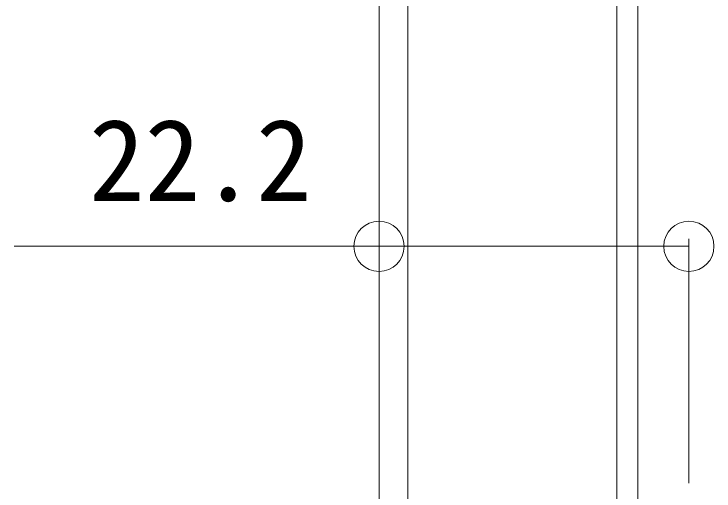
# Model space of a CAD drawing. Units: millimetres, scale not verified. Extents: x -1682 to -296, y -1188 to 1054.
# Drawn here: x -1136.7 to -1086.5, y -945.2 to -911 of the extents above; entities that cross this region are included whole.
import ezdxf
from ezdxf.enums import TextEntityAlignment as Align

# ---------------------------------------------------------------- set-up
doc = ezdxf.new("R2010")
doc.units = ezdxf.units.MM
doc.header["$LTSCALE"] = 4
doc.layers.add('0-4_YKK_D', color=6, linetype='Continuous', lineweight=9)
doc.layers.add('0-5_YKK_12', color=2, linetype='Continuous', lineweight=9)
doc.styles.add('ＭＳ ゴシック', font='')
doc.styles.get('ＭＳ ゴシック').set_extended_font_data('MS Gothic')

msp = doc.modelspace()

# ---------------------------------------------------------------- linework, layer by layer
at = {"layer": '0-4_YKK_D'}
for p, q in [((-1111.201, -926.038), (-1111.506, -926.203)), ((-1110.863, -925.933), (-1111.201, -926.038)), ((-1110.5, -925.896), (-1110.863, -925.933)), ((-1110.137, -925.933), (-1110.5, -925.896)), ((-1109.799, -926.038), (-1110.137, -925.933)), ((-1109.493, -926.203), (-1109.799, -926.038)), ((-1088.997, -926.038), (-1089.303, -926.203)), ((-1088.659, -925.933), (-1088.997, -926.038)), ((-1088.296, -925.896), (-1088.659, -925.933)), ((-1087.933, -925.933), (-1088.296, -925.896)), ((-1087.595, -926.038), (-1087.933, -925.933)), ((-1087.29, -926.203), (-1087.595, -926.038)), ((-1111.773, -926.423), (-1111.992, -926.689)), ((-1111.506, -926.203), (-1111.773, -926.423)), ((-1109.227, -926.423), (-1109.493, -926.203)), ((-1109.008, -926.689), (-1109.227, -926.423)), ((-1089.569, -926.423), (-1089.788, -926.689)), ((-1089.303, -926.203), (-1089.569, -926.423)), ((-1087.023, -926.423), (-1087.29, -926.203)), ((-1086.804, -926.689), (-1087.023, -926.423)), ((-1112.158, -926.995), (-1112.262, -927.332)), ((-1111.992, -926.689), (-1112.158, -926.995)), ((-1108.842, -926.995), (-1109.008, -926.689)), ((-1108.737, -927.332), (-1108.842, -926.995)), ((-1089.954, -926.995), (-1090.059, -927.332)), ((-1089.788, -926.689), (-1089.954, -926.995)), ((-1086.638, -926.995), (-1086.804, -926.689)), ((-1086.533, -927.332), (-1086.638, -926.995)), ((-1112.262, -927.332), (-1112.299, -927.695)), ((-1110.5, -943.973), (-1110.5, -927.166)), ((-1108.701, -927.695), (-1108.737, -927.332)), ((-1090.059, -927.332), (-1090.095, -927.695)), ((-1088.296, -944.692), (-1088.296, -927.166)), ((-1086.497, -927.695), (-1086.533, -927.332)), ((-1136.662, -927.695), (-1088.296, -927.695)), ((-1112.299, -927.695), (-1112.262, -928.058)), ((-1108.737, -928.058), (-1108.701, -927.695)), ((-1090.095, -927.695), (-1090.059, -928.058)), ((-1086.533, -928.058), (-1086.497, -927.695)), ((-1112.262, -928.058), (-1112.158, -928.396)), ((-1112.158, -928.396), (-1111.992, -928.702)), ((-1109.008, -928.702), (-1108.842, -928.396)), ((-1108.842, -928.396), (-1108.737, -928.058)), ((-1090.059, -928.058), (-1089.954, -928.396)), ((-1089.954, -928.396), (-1089.788, -928.702)), ((-1086.804, -928.702), (-1086.638, -928.396)), ((-1086.638, -928.396), (-1086.533, -928.058)), ((-1111.992, -928.702), (-1111.773, -928.968)), ((-1111.773, -928.968), (-1111.506, -929.188)), ((-1109.493, -929.188), (-1109.227, -928.968)), ((-1109.227, -928.968), (-1109.008, -928.702)), ((-1089.788, -928.702), (-1089.569, -928.968)), ((-1089.569, -928.968), (-1089.303, -929.188)), ((-1087.29, -929.188), (-1087.023, -928.968)), ((-1087.023, -928.968), (-1086.804, -928.702)), ((-1111.506, -929.188), (-1111.201, -929.353)), ((-1111.201, -929.353), (-1110.863, -929.458)), ((-1110.863, -929.458), (-1110.5, -929.495)), ((-1110.5, -929.495), (-1110.137, -929.458)), ((-1110.137, -929.458), (-1109.799, -929.353)), ((-1109.799, -929.353), (-1109.493, -929.188)), ((-1089.303, -929.188), (-1088.997, -929.353)), ((-1088.997, -929.353), (-1088.659, -929.458)), ((-1088.659, -929.458), (-1088.296, -929.495)), ((-1088.296, -929.495), (-1087.933, -929.458)), ((-1087.933, -929.458), (-1087.595, -929.353)), ((-1087.595, -929.353), (-1087.29, -929.188))]:
    msp.add_line(p, q, dxfattribs=at)
at = {"layer": '0-5_YKK_12'}
for p, q in [((-1110.5, -965.69), (-1110.5, -674.203)), ((-1108.447, -692.682), (-1108.447, -947.677)), ((-1110.5, -947.994), (-1110.5, -744.159)), ((-1093.461, -744.71), (-1093.461, -947.677)), ((-1091.958, -744.71), (-1091.958, -947.677))]:
    msp.add_line(p, q, dxfattribs=at)

# ---------------------------------------------------------------- texts
at = {"layer": '0-4_YKK_D', "color": 4, "style": 'ＭＳ ゴシック'}
msp.add_text('22.2', height=5.865, dxfattribs=at).set_placement((-1131.288, -926.195), align=Align.BOTTOM_LEFT)

doc.saveas('drawing.dxf')
